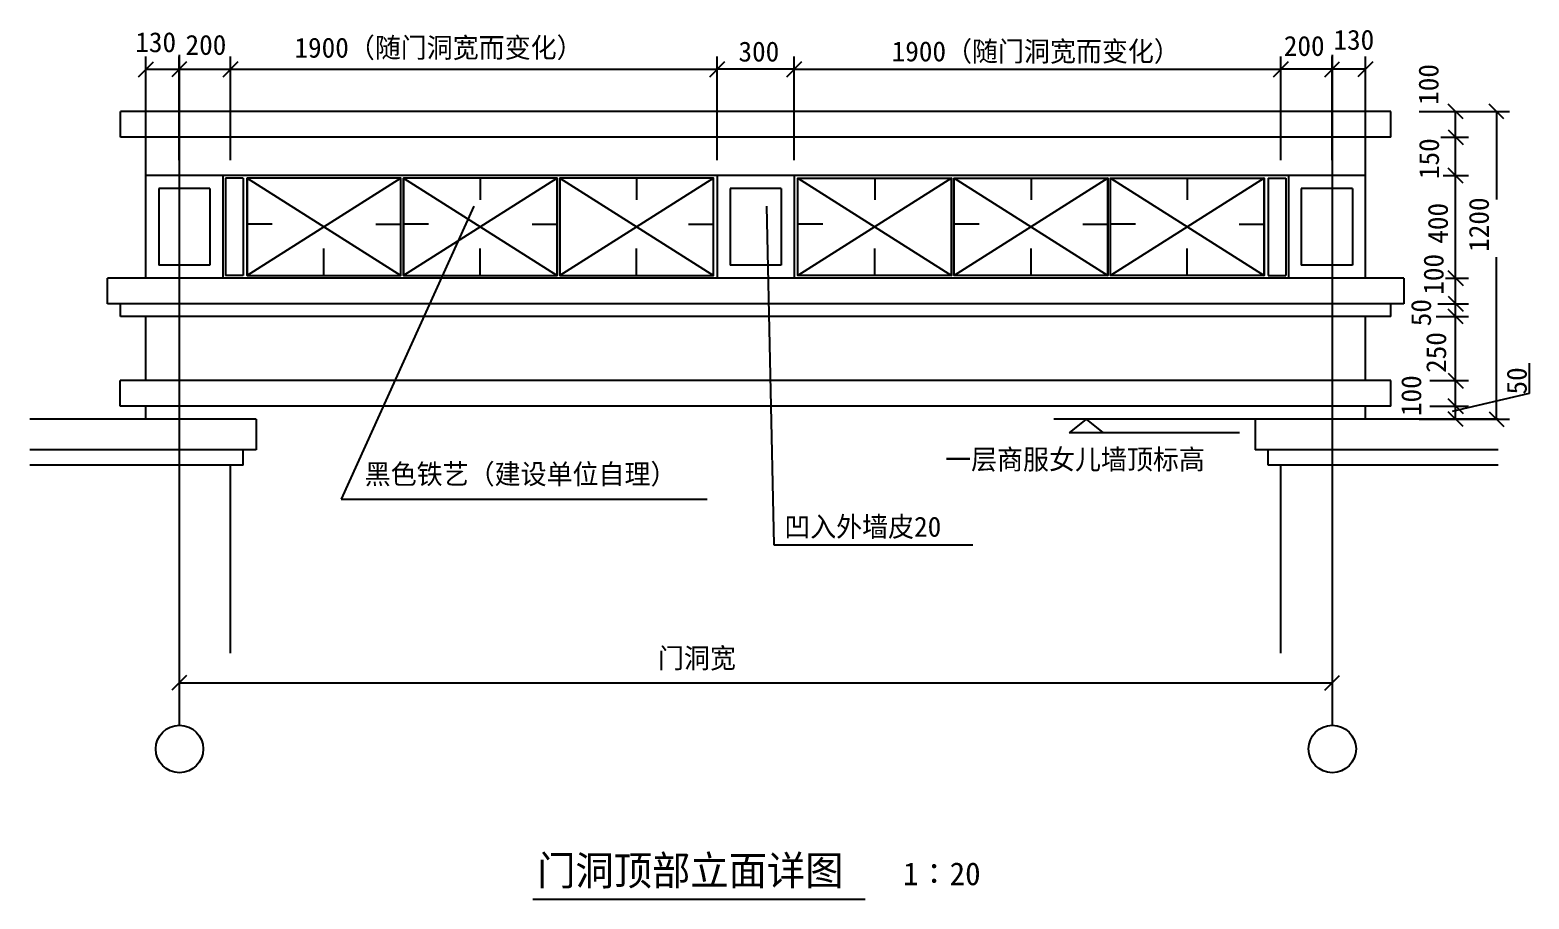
# Model space of a CAD drawing. Header units: metres. Extents: x 1414 to 8016, y 186 to 9373.
# Drawn here: x 2165 to 8016, y 186 to 3576 of the extents above; entities that cross this region are included whole.
import ezdxf

# ---------------------------------------------------------------- set-up
doc = ezdxf.new("R2010")
doc.units = ezdxf.units.M
doc.layers.add('PUB_DIM', color=3, linetype='Continuous')
doc.layers.add('S_DOTE', color=7, linetype='Continuous')

# ---------------------------------------------------------------- blocks, each defined once
blk = doc.blocks.new('_DIMX')
at = {"color": 6}
blk.add_lwpolyline([(-144.19, -144.17), (144.15, 144.17)], dxfattribs=at)

msp = doc.modelspace()

# ---------------------------------------------------------------- linework, layer by layer
for p, q in [((3897.31, 2888.1), (3380.07, 1745.85)), ((5039.65, 2888.1), (5068.05, 1567.19)), ((8016.46, 2276.48), (8016.46, 2157.61)), ((8016.46, 2157.61), (7716.98, 2087.92)), ((6287.96, 2058.25), (6221.68, 2004.59)), ((6287.96, 2058.25), (6354.24, 2004.59)), ((6886.86, 2004.59), (6221.68, 2004.59)), ((3380.07, 1745.85), (4808.87, 1745.85)), ((5068.05, 1567.19), (5845.13, 1567.19)), ((2747.63, 1147.37), (2747.63, 979.18)), ((7247.63, 1147.37), (7247.63, 979.18)), ((2747.83, 1029.18), (7247.43, 1029.18)), ((4127.51, 185.76), (5425.06, 185.76))]:
    msp.add_line(p, q)
for points in [[(2517.64, 3157.61), (2517.64, 3257.61)], [(7477.63, 3257.61), (2517.64, 3257.61)], [(7477.63, 3157.61), (7477.63, 3257.61)], [(7477.63, 3157.61), (2517.64, 3157.61)], [(2617.64, 2608.08), (2617.64, 3077.61), (2617.64, 3077.61), (2617.64, 3157.61)], [(7377.63, 2608.08), (7377.63, 3077.61), (7377.63, 3077.61), (7377.63, 3157.61)], [(7377.63, 3007.61), (2617.64, 3007.61)], [(2917.64, 3007.61), (2917.64, 2608.08)], [(2927.63, 2997.61), (2927.63, 2618.08)], [(2997.63, 2997.61), (2927.63, 2997.61)], [(2997.63, 2997.61), (2997.63, 2618.08)], [(3612.63, 2997.61), (3012.63, 2997.61), (3012.63, 2618.08), (3612.63, 2618.08), (3612.63, 2997.61), (3012.63, 2618.08), (3012.63, 2997.61), (3612.63, 2618.08)], [(4222.63, 2997.61), (3622.63, 2997.61), (3622.63, 2618.08), (4222.63, 2618.08), (4222.63, 2997.61), (3622.63, 2618.08), (3622.63, 2997.61), (4222.63, 2618.08)], [(3922.63, 2997.61), (3922.63, 2912.83)], [(4832.63, 2997.61), (4232.63, 2997.61), (4232.63, 2618.08), (4832.63, 2618.08), (4832.63, 2997.61), (4232.63, 2618.08), (4232.63, 2997.61), (4832.63, 2618.08)], [(4532.63, 2997.61), (4532.63, 2912.83)], [(4847.63, 3007.61), (4847.63, 2608.08)], [(5147.63, 3007.61), (5147.63, 2608.08)], [(5162.62, 2997.61), (5762.62, 2997.61), (5762.62, 2618.08), (5162.62, 2618.08), (5162.62, 2997.61), (5762.62, 2618.08), (5762.62, 2997.61), (5162.62, 2618.08)], [(5462.62, 2997.61), (5462.62, 2912.83)], [(7077.63, 3007.61), (5744.16, 3007.61)], [(7077.63, 3007.61), (5745.68, 3007.61)], [(5772.62, 2997.61), (6372.62, 2997.61), (6372.62, 2618.08), (5772.62, 2618.08), (5772.62, 2997.61), (6372.62, 2618.08), (6372.62, 2997.61), (5772.62, 2618.08)], [(6072.62, 2997.61), (6072.62, 2912.83)], [(6382.63, 2997.61), (6982.63, 2997.61), (6982.63, 2618.08), (6382.63, 2618.08), (6382.63, 2997.61), (6982.63, 2618.08), (6982.63, 2997.61), (6382.63, 2618.08)], [(6682.63, 2997.61), (6682.63, 2912.83)], [(6997.63, 2997.61), (6997.63, 2618.08)], [(6997.63, 2997.61), (7067.63, 2997.61)], [(7067.63, 2997.61), (7067.63, 2618.08)], [(7077.63, 3007.61), (7077.63, 2608.08)], [(7077.63, 3007.61), (7077.63, 2608.08)], [(7077.63, 3007.61), (7077.63, 2608.08)], [(7077.63, 3007.61), (7077.63, 2608.08)], [(2667.64, 2957.61), (2667.64, 2658.08)], [(2867.64, 2957.61), (2667.64, 2957.61)], [(2867.64, 2957.61), (2867.64, 2658.08)], [(5097.63, 2957.61), (4897.63, 2957.61)], [(4897.63, 2957.61), (4897.63, 2658.08)], [(5097.63, 2957.61), (5097.63, 2658.08)], [(7127.63, 2957.61), (7127.63, 2658.08)], [(7327.63, 2957.61), (7127.63, 2957.61)], [(7327.63, 2957.61), (7327.63, 2658.08)], [(3110.21, 2818.08), (3012.63, 2818.08)], [(3515.05, 2818.08), (3612.63, 2818.08)], [(3720.21, 2818.08), (3622.63, 2818.08)], [(4125.05, 2818.08), (4222.63, 2818.08)], [(4735.05, 2818.08), (4832.63, 2818.08)], [(5260.2, 2818.08), (5162.62, 2818.08)], [(5870.2, 2818.08), (5772.62, 2818.08)], [(6275.05, 2818.08), (6372.62, 2818.08)], [(6480.2, 2818.08), (6382.63, 2818.08)], [(6885.05, 2818.08), (6982.63, 2818.08)], [(3312.63, 2618.08), (3312.63, 2723.34)], [(3922.63, 2618.08), (3922.63, 2723.34)], [(4532.63, 2618.08), (4532.63, 2723.34)], [(5462.62, 2618.08), (5462.62, 2723.34)], [(6072.62, 2618.08), (6072.62, 2723.34)], [(6682.63, 2618.08), (6682.63, 2723.34)], [(2867.64, 2658.08), (2667.64, 2658.08)], [(5097.63, 2658.08), (4897.63, 2658.08)], [(7327.63, 2658.08), (7127.63, 2658.08)], [(2467.64, 2508.08), (2467.64, 2608.08)], [(7527.63, 2608.08), (2467.64, 2608.08)], [(2997.63, 2618.08), (2927.63, 2618.08)], [(7077.63, 2608.08), (5735.83, 2608.08)], [(7077.63, 2608.08), (5744.16, 2608.08)], [(6997.63, 2618.08), (7067.63, 2618.08)], [(7527.63, 2608.08), (7527.63, 2508.08)], [(7527.63, 2508.08), (2467.64, 2508.08)], [(2517.64, 2458.08), (2517.64, 2508.08)], [(7477.63, 2458.08), (2517.64, 2458.08)], [(2617.64, 2208.08), (2617.64, 2458.08)], [(7377.63, 2208.08), (7377.63, 2458.08)], [(7477.63, 2458.08), (7477.63, 2508.08)], [(2517.59, 2108.08), (2517.59, 2208.08)], [(7477.63, 2208.08), (2517.59, 2208.08)], [(7477.67, 2108.08), (7477.67, 2208.08)], [(7477.63, 2108.08), (2517.59, 2108.08)], [(2617.64, 2058.08), (2617.64, 2108.08)], [(7377.63, 2058.08), (7377.63, 2108.08)], [(3047.64, 2058.08), (2164.94, 2058.08)], [(3047.64, 2058.08), (3047.64, 1938.08)], [(6947.63, 2058.08), (6161.61, 2058.08)], [(6947.63, 2058.08), (6947.63, 1938.08)], [(7896.2, 2058.08), (6947.63, 2058.08)], [(3047.64, 1938.08), (2164.94, 1938.08)], [(2997.64, 1878.08), (2997.64, 1938.08)], [(7896.2, 1938.08), (6947.63, 1938.08)], [(6997.63, 1878.08), (6997.63, 1938.08)], [(2997.64, 1878.08), (2164.94, 1878.08)], [(2947.64, 1144.54), (2947.64, 1878.08)], [(7896.2, 1878.08), (6997.63, 1878.08)], [(7047.63, 1144.54), (7047.63, 1878.08)]]:
    msp.add_lwpolyline(points)
for centre in [(2748.57, 771.05), (7248.57, 771.05)]:
    msp.add_circle(centre, 92.6)
at = {"layer": 'PUB_DIM'}
for p, q in [((2617.63, 3067.61), (2617.63, 3472.56)), ((2747.63, 3067.61), (2747.63, 3472.56)), ((2747.63, 3067.61), (2747.63, 3472.56)), ((2947.63, 3067.61), (2947.63, 3472.56)), ((2947.63, 3067.61), (2947.63, 3472.56)), ((4847.63, 3067.61), (4847.63, 3472.56)), ((4847.63, 3067.61), (4847.63, 3472.56)), ((5147.63, 3067.61), (5147.63, 3472.56)), ((5147.63, 3067.61), (5147.63, 3472.56)), ((7047.62, 3067.61), (7047.62, 3472.56)), ((7047.63, 3067.61), (7047.63, 3472.56)), ((7247.63, 3067.61), (7247.63, 3472.56)), ((7247.63, 3067.61), (7247.63, 3472.56)), ((7377.63, 3067.61), (7377.63, 3472.56)), ((2617.43, 3422.56), (2617.23, 3422.56)), ((2617.63, 3422.56), (2747.63, 3422.56)), ((2747.83, 3422.56), (2947.43, 3422.56)), ((2747.83, 3422.56), (2748.03, 3422.56)), ((2947.83, 3422.56), (4847.43, 3422.56)), ((5147.43, 3422.56), (4847.83, 3422.56)), ((5147.83, 3422.56), (7047.42, 3422.56)), ((7247.43, 3422.56), (7047.83, 3422.56)), ((7247.43, 3422.56), (7247.23, 3422.56)), ((7377.63, 3422.56), (7247.63, 3422.56)), ((7377.83, 3422.56), (7378.03, 3422.56)), ((7587.63, 3257.61), (7779.92, 3257.61)), ((7729.92, 3157.81), (7729.92, 3257.41)), ((7747.63, 3257.61), (7939.92, 3257.61)), ((7889.92, 3257.41), (7889.92, 2914.9)), ((7672.05, 3157.61), (7779.92, 3157.61)), ((7679.93, 3157.61), (7779.92, 3157.61)), ((7729.92, 3157.81), (7729.92, 3158.01)), ((7729.92, 3007.61), (7729.92, 3157.61)), ((7681.71, 3007.61), (7779.92, 3007.61)), ((7685.22, 3007.61), (7779.92, 3007.61)), ((7729.92, 3007.41), (7729.92, 3007.21)), ((7729.92, 2608.28), (7729.92, 3007.41)), ((7889.92, 2058.28), (7889.92, 2690.16)), ((7690.8, 2608.08), (7779.92, 2608.08)), ((7694.88, 2608.08), (7779.92, 2608.08)), ((7729.92, 2508.28), (7729.92, 2607.88)), ((7653.95, 2458.08), (7779.92, 2458.08)), ((7660.06, 2508.08), (7779.92, 2508.08)), ((7660.06, 2458.08), (7779.92, 2458.08)), ((7670.26, 2508.08), (7779.92, 2508.08)), ((7729.92, 2508.28), (7729.92, 2508.48)), ((7729.92, 2458.08), (7729.92, 2508.08)), ((7729.92, 2457.88), (7729.92, 2457.68)), ((7729.92, 2208.28), (7729.92, 2457.88)), ((7629.53, 2208.08), (7779.92, 2208.08)), ((7639.73, 2208.08), (7779.92, 2208.08)), ((7729.92, 2208.28), (7729.92, 2208.48)), ((7729.92, 2108.08), (7729.92, 2208.08)), ((7629.53, 2108.08), (7779.92, 2108.08)), ((7649.93, 2108.08), (7779.92, 2108.08)), ((7729.92, 2108.28), (7729.92, 2108.48)), ((7729.92, 2058.08), (7729.92, 2108.08)), ((7729.92, 2107.88), (7729.92, 2107.68)), ((7587.63, 2058.08), (7779.92, 2058.08)), ((7729.92, 2057.88), (7729.92, 2057.68)), ((7747.63, 2058.08), (7939.92, 2058.08))]:
    msp.add_line(p, q, dxfattribs=at)
at = {"layer": 'S_DOTE'}
for p, q in [((2747.63, 3478.93), (2747.63, 863.77)), ((7247.63, 3478.93), (7247.63, 863.77))]:
    msp.add_line(p, q, dxfattribs=at)

# ---------------------------------------------------------------- block references
at = {"xscale": 0.2, "yscale": 0.2, "zscale": 0.2, "rotation": 180}
msp.add_blockref('_DIMX', (2747.63, 1029.18), dxfattribs=at)
at = {"xscale": 0.2, "yscale": 0.2, "zscale": 0.2}
msp.add_blockref('_DIMX', (7247.63, 1029.18), dxfattribs=at)
at = {"layer": 'PUB_DIM', "xscale": 0.2, "yscale": 0.2, "zscale": 0.2}
for p in [(2617.63, 3422.56), (2947.63, 3422.56), (4847.63, 3422.56), (5147.63, 3422.56), (7047.62, 3422.56), (7247.63, 3422.56), (7247.63, 3422.56)]:
    msp.add_blockref('_DIMX', p, dxfattribs=at)
for p, rotation in [((2747.63, 3422.56), 180), ((2747.63, 3422.56), 180), ((2947.63, 3422.56), 180), ((4847.63, 3422.56), 180), ((5147.63, 3422.56), 180), ((7047.63, 3422.56), 180), ((7377.63, 3422.56), 180), ((7729.92, 3257.61), 90), ((7889.92, 3257.61), 90), ((7729.92, 3157.61), 270), ((7729.92, 3157.61), 270), ((7729.92, 3007.61), 90), ((7729.92, 3007.61), 90), ((7729.92, 2608.08), 270), ((7729.92, 2608.08), 90), ((7729.92, 2508.08), 270), ((7729.92, 2508.08), 270), ((7729.92, 2458.08), 90), ((7729.92, 2458.08), 90), ((7729.92, 2208.08), 270), ((7729.92, 2208.08), 270), ((7729.92, 2108.08), 270), ((7729.92, 2108.08), 90), ((7729.92, 2058.08), 90), ((7889.92, 2058.08), 270)]:
    msp.add_blockref('_DIMX', p, dxfattribs=dict(at, rotation=rotation))

# ---------------------------------------------------------------- texts
for s, height, p in [('130', 78, (7253.01, 3498.82)), ('130', 78, (2576.07, 3489.4)), ('200', 78, (2772.14, 3478.87)), ('1900（随门洞宽而变化）', 78, (3197.32, 3468.03)), ('300', 78, (4930.52, 3452.9)), ('1900（随门洞宽而变化）', 78, (5528.56, 3453.6)), ('200', 78, (7059.29, 3474.83)), ('一层商服女儿墙顶标高', 78, (5737.09, 1861.8)), ('黑色铁艺（建设单位自理）', 78, (3471.64, 1804.47)), ('凹入外墙皮20', 78, (5109.04, 1599.14)), ('门洞宽', 78, (4616.43, 1086.55)), ('门洞顶部立面详图', 115, (4144.72, 239.38)), ('1∶20', 89, (5573.08, 239.71))]:
    msp.add_text(s, height=height).set_placement(p)
for s, p in [('100', (7663.11, 3283.84)), ('150', (7664.91, 2994.19)), ('400', (7699.57, 2742.13)), ('1200', (7859.74, 2710.45)), ('100', (7682.73, 2543.05)), ('50', (7633.78, 2420.18)), ('250', (7692.93, 2238.14)), ('50', (8007.42, 2153.82)), ('100', (7595.55, 2069.68))]:
    msp.add_text(s, height=78, rotation=90).set_placement(p)

doc.saveas('drawing.dxf')
